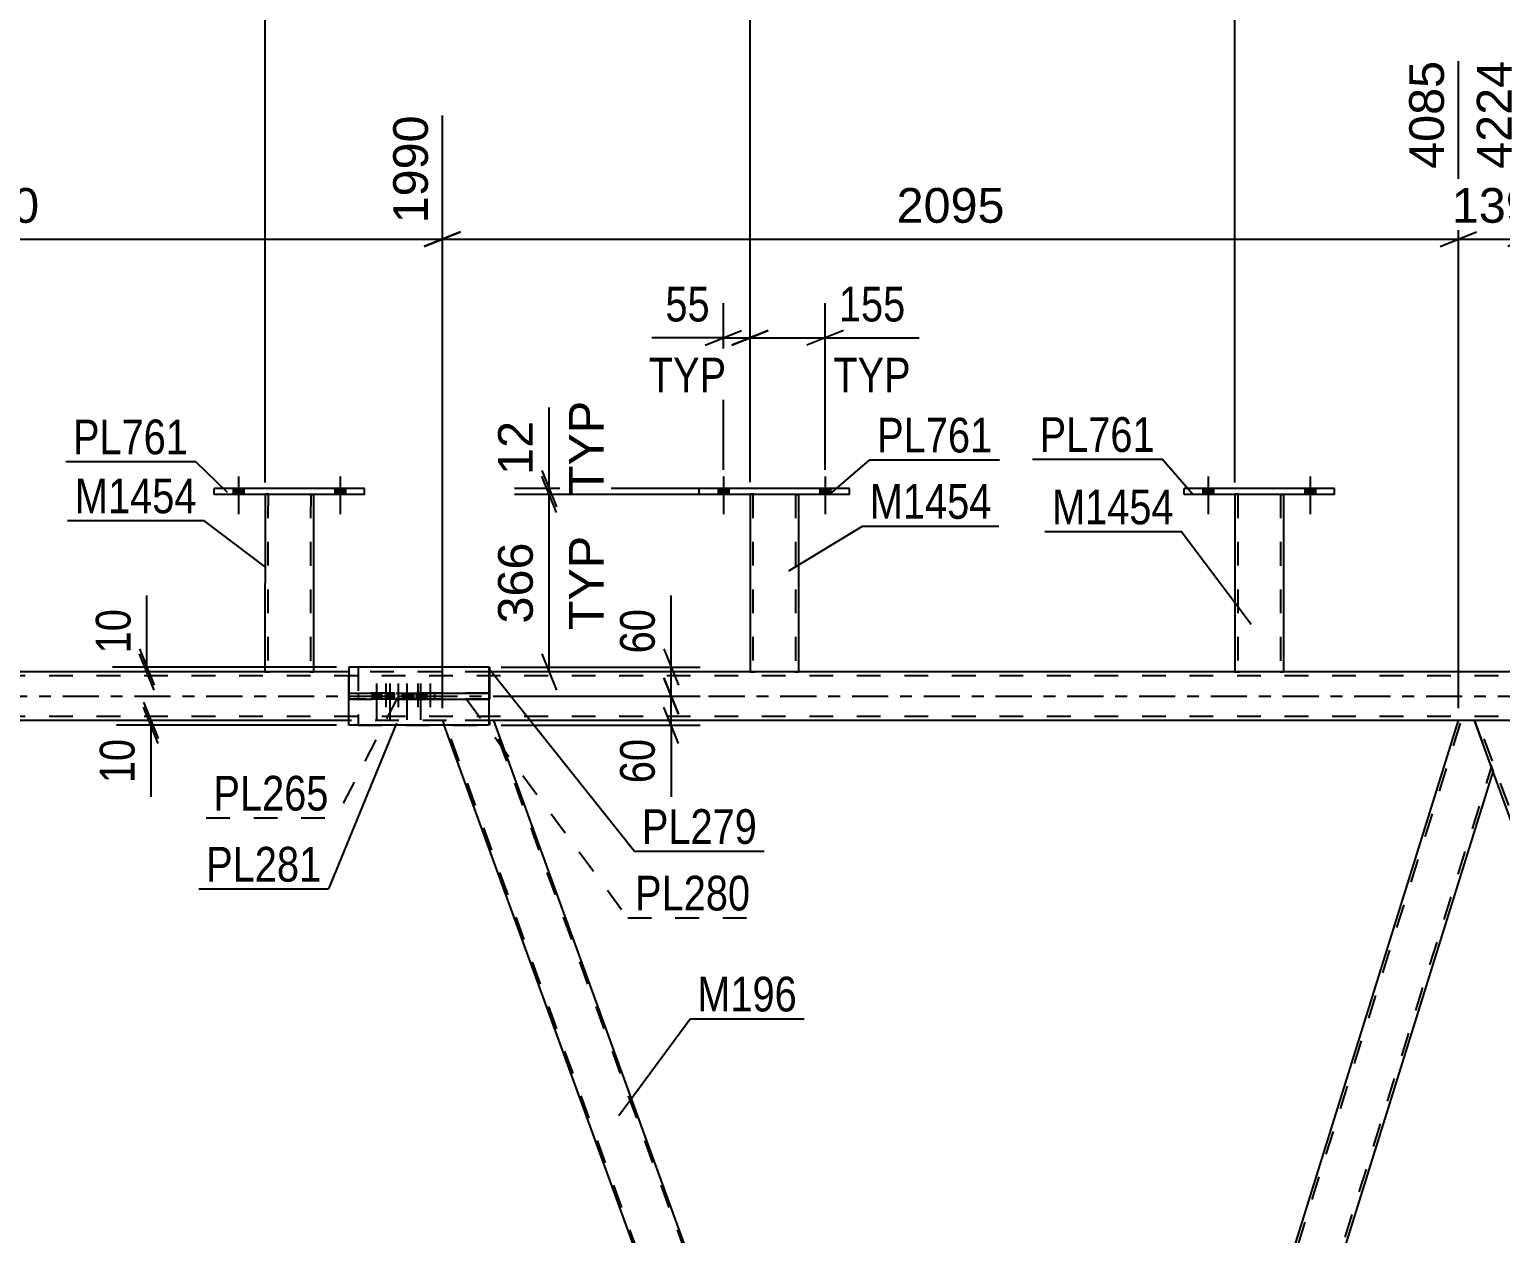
# Model space of a CAD drawing. Header units: millimetres. Extents: x 0 to 841, y 0 to 594.
# Drawn here: x 106.8 to 228.2, y 382.3 to 481.6 of the extents above; entities that cross this region are included whole.
import ezdxf

# ---------------------------------------------------------------- set-up
doc = ezdxf.new("R2010")
doc.units = ezdxf.units.MM
doc.linetypes.add('DXK_LINE_DOT2', pattern=[3.9198, 1.9599, -1.9599])
doc.linetypes.add('DXK_LINE_DOT3', pattern=[5.9187, 2.979, -0.9799, 0.9799, -0.9799])
doc.styles.add('Arial', font='ARIAL.TTF', dxfattribs={"height": 0.2})
doc.styles.add('Arial Narrow', font='ARIALN.TTF', dxfattribs={"height": 0.2})

# ---------------------------------------------------------------- blocks, each defined once
blk = doc.blocks.new('Part-317311778-2565 - 2401')
at = {"color": 7, "linetype": 'DXK_LINE_DOT2'}
for p, q in [((133.97, 429), (133.97, 424.2)), ((144.74, 429), (133.97, 429)), ((144.79, 428.6), (144.79, 424.2)), ((133.97, 424.2), (144.79, 424.2))]:
    blk.add_line(p, q, dxfattribs=at)
at = {"color": 2, "linetype": 'Continuous'}
for q in [(144.74, 429), (144.79, 428.6)]:
    blk.add_line((144.79, 429), q, dxfattribs=at)
blk = doc.blocks.new('Part-317311778-2575 - 2401')
at = {"color": 7, "linetype": 'DXK_LINE_DOT2'}
for p, q in [((206.28, 443.25), (206.28, 443.25)), ((206.28, 443.25), (206.28, 443.24)), ((206.28, 443.24), (206.28, 443.25)), ((206.32, 443.25), (206.28, 443.25)), ((206.28, 443.25), (206.32, 443.25)), ((206.42, 443.25), (206.32, 443.25)), ((206.32, 443.25), (206.42, 443.25)), ((206.54, 443.25), (206.42, 443.25)), ((206.42, 443.25), (206.58, 443.25)), ((206.52, 443.25), (206.52, 443.25)), ((206.52, 443.25), (206.52, 428.6)), ((206.54, 443.25), (206.52, 443.25)), ((206.52, 443.25), (206.54, 443.25)), ((209.98, 443.24), (206.54, 443.25)), ((206.59, 443.25), (206.54, 443.25)), ((206.54, 443.25), (206.59, 443.25)), ((209.98, 443.24), (206.58, 443.25)), ((209.89, 443.24), (206.59, 443.25)), ((206.59, 443.25), (206.67, 443.25)), ((209.97, 443.24), (206.67, 443.25)), ((209.97, 443.24), (209.89, 443.24)), ((210.02, 443.24), (209.97, 443.24)), ((209.97, 443.24), (210.02, 443.24)), ((209.98, 443.24), (210.14, 443.24)), ((210.14, 443.24), (209.98, 443.24)), ((210.04, 443.24), (210.02, 443.24)), ((210.02, 443.24), (210.04, 443.24)), ((210.04, 443.24), (210.04, 443.24)), ((210.04, 443.24), (210.04, 428.6)), ((210.14, 443.24), (210.24, 443.24)), ((210.24, 443.24), (210.14, 443.24)), ((210.24, 443.24), (210.28, 443.24)), ((210.28, 443.24), (210.24, 443.24)), ((210.28, 443.24), (210.28, 443.24)), ((210.28, 443.24), (210.28, 443.24)), ((210.28, 443.24), (210.28, 443.24)), ((206.28, 428.6), (206.31, 428.6)), ((206.31, 428.6), (206.42, 428.6)), ((206.42, 428.6), (206.57, 428.6)), ((206.53, 428.6), (206.52, 428.6)), ((206.52, 428.6), (206.53, 428.6)), ((206.59, 428.6), (206.53, 428.6)), ((206.53, 428.6), (206.57, 428.6)), ((210.04, 428.6), (206.57, 428.6)), ((206.57, 428.6), (206.59, 428.6)), ((209.89, 428.6), (206.59, 428.6)), ((206.59, 428.6), (206.66, 428.6)), ((210.02, 428.6), (206.66, 428.6)), ((209.97, 428.6), (209.89, 428.6)), ((210.02, 428.6), (209.97, 428.6)), ((210.04, 428.6), (210.02, 428.6)), ((210.02, 428.6), (210.04, 428.6)), ((210.04, 428.6), (210.14, 428.6)), ((210.14, 428.6), (210.24, 428.6)), ((210.24, 428.6), (210.28, 428.6))]:
    blk.add_line(p, q, dxfattribs=at)
at = {"color": 2, "linetype": 'Continuous'}
for p, q in [((206.28, 443.24), (206.28, 428.6)), ((210.28, 443.24), (210.28, 428.6)), ((206.31, 428.6), (206.28, 428.6)), ((206.42, 428.6), (206.31, 428.6)), ((206.57, 428.6), (206.42, 428.6)), ((209.98, 428.6), (206.57, 428.6)), ((210.14, 428.6), (209.98, 428.6)), ((210.24, 428.6), (210.14, 428.6)), ((210.28, 428.6), (210.24, 428.6))]:
    blk.add_line(p, q, dxfattribs=at)
blk = doc.blocks.new('Bolt-317311778-2443 - 2401')
at = {"linetype": 'Continuous'}
for points in [[(123.64, 443.24), (124.52, 443.24), (124.52, 443.72), (123.64, 443.72)], [(132.04, 443.24), (132.92, 443.24), (132.92, 443.72), (132.04, 443.72)]]:
    blk.add_hatch(color=1, dxfattribs=at).paths.add_polyline_path(points)
at = {"color": 1, "linetype": 'Continuous'}
for p, q in [((124.08, 444.72), (124.08, 441.6)), ((132.48, 444.72), (132.48, 441.6)), ((123.64, 443.72), (123.64, 443.24)), ((124.52, 443.72), (124.52, 443.24)), ((132.04, 443.72), (132.04, 443.24)), ((132.92, 443.72), (132.92, 443.24))]:
    blk.add_line(p, q, dxfattribs=at)
blk = doc.blocks.new('Bolt-317311778-2444 - 2401')
at = {"linetype": 'Continuous'}
for points in [[(123.64, 443.24), (124.52, 443.24), (124.52, 443.72), (123.64, 443.72)], [(132.04, 443.24), (132.92, 443.24), (132.92, 443.72), (132.04, 443.72)]]:
    blk.add_hatch(color=1, dxfattribs=at).paths.add_polyline_path(points)
at = {"color": 1, "linetype": 'Continuous'}
for p, q in [((124.08, 444.72), (124.08, 441.6)), ((132.48, 444.72), (132.48, 441.6)), ((123.64, 443.72), (123.64, 443.24)), ((124.52, 443.72), (124.52, 443.24)), ((132.04, 443.72), (132.04, 443.24)), ((132.92, 443.72), (132.92, 443.24))]:
    blk.add_line(p, q, dxfattribs=at)
blk = doc.blocks.new('Bolt-317311778-2445 - 2401')
at = {"linetype": 'Continuous'}
for points in [[(163.64, 443.24), (164.52, 443.24), (164.52, 443.72), (163.64, 443.72)], [(172.04, 443.24), (172.92, 443.24), (172.92, 443.72), (172.04, 443.72)]]:
    blk.add_hatch(color=1, dxfattribs=at).paths.add_polyline_path(points)
at = {"color": 1, "linetype": 'Continuous'}
for p, q in [((164.08, 444.72), (164.08, 441.6)), ((172.48, 444.72), (172.48, 441.6)), ((163.64, 443.72), (163.64, 443.24)), ((164.52, 443.72), (164.52, 443.24)), ((172.04, 443.72), (172.04, 443.24)), ((172.92, 443.72), (172.92, 443.24))]:
    blk.add_line(p, q, dxfattribs=at)
blk = doc.blocks.new('Bolt-317311778-2446 - 2401')
at = {"linetype": 'Continuous'}
for points in [[(163.64, 443.24), (164.52, 443.24), (164.52, 443.72), (163.64, 443.72)], [(172.04, 443.24), (172.92, 443.24), (172.92, 443.72), (172.04, 443.72)]]:
    blk.add_hatch(color=1, dxfattribs=at).paths.add_polyline_path(points)
at = {"color": 1, "linetype": 'Continuous'}
for p, q in [((164.08, 444.72), (164.08, 441.6)), ((172.48, 444.72), (172.48, 441.6)), ((163.64, 443.72), (163.64, 443.24)), ((164.52, 443.72), (164.52, 443.24)), ((172.04, 443.72), (172.04, 443.24)), ((172.92, 443.72), (172.92, 443.24))]:
    blk.add_line(p, q, dxfattribs=at)
blk = doc.blocks.new('Bolt-317311778-2447 - 2401')
at = {"color": 1, "linetype": 'DXK_LINE_DOT2'}
for p, q in [((136.24, 427.64), (136.24, 424.64)), ((137.26, 427.64), (137.26, 424.64)), ((138.89, 427.64), (138.89, 424.64)), ((139.9, 427.64), (139.9, 424.64)), ((135.88, 426.84), (135.88, 426.36)), ((136.6, 426.84), (136.6, 426.36)), ((136.9, 426.84), (136.9, 426.36)), ((137.62, 426.84), (137.62, 426.36)), ((138.53, 426.84), (138.53, 426.36)), ((139.25, 426.84), (139.25, 426.36)), ((139.54, 426.84), (139.54, 426.36)), ((140.26, 426.84), (140.26, 426.36))]:
    blk.add_line(p, q, dxfattribs=at)
blk = doc.blocks.new('Bolt-317311778-2448 - 2401')
at = {"linetype": 'Continuous'}
for points in [[(135.82, 426.84), (135.1, 426.84), (135.1, 426.36), (135.82, 426.36)], [(136.94, 426.84), (136.22, 426.84), (136.22, 426.36), (136.94, 426.36)], [(138.32, 426.84), (137.6, 426.84), (137.6, 426.36), (138.32, 426.36)], [(139.45, 426.84), (138.73, 426.84), (138.73, 426.36), (139.45, 426.36)]]:
    blk.add_hatch(color=1, dxfattribs=at).paths.add_polyline_path(points)
at = {"color": 1, "linetype": 'Continuous'}
for p, q in [((135.46, 427.64), (135.46, 424.64)), ((136.58, 427.64), (136.58, 424.64)), ((137.96, 427.64), (137.96, 424.64)), ((139.09, 427.64), (139.09, 424.64)), ((135.1, 426.84), (135.1, 426.36)), ((135.82, 426.84), (135.82, 426.36)), ((136.22, 426.84), (136.22, 426.36)), ((136.94, 426.84), (136.94, 426.36)), ((137.6, 426.84), (137.6, 426.36)), ((138.32, 426.84), (138.32, 426.36)), ((138.73, 426.84), (138.73, 426.36)), ((139.45, 426.84), (139.45, 426.36))]:
    blk.add_line(p, q, dxfattribs=at)
blk = doc.blocks.new('Bolt-317311778-2449 - 2401')
at = {"linetype": 'Continuous'}
for points in [[(203.64, 443.24), (204.52, 443.24), (204.52, 443.72), (203.64, 443.72)], [(212.04, 443.24), (212.92, 443.24), (212.92, 443.72), (212.04, 443.72)]]:
    blk.add_hatch(color=1, dxfattribs=at).paths.add_polyline_path(points)
at = {"color": 1, "linetype": 'Continuous'}
for p, q in [((204.08, 444.72), (204.08, 441.6)), ((212.48, 444.72), (212.48, 441.6)), ((203.64, 443.72), (203.64, 443.24)), ((204.52, 443.72), (204.52, 443.24)), ((212.04, 443.72), (212.04, 443.24)), ((212.92, 443.72), (212.92, 443.24))]:
    blk.add_line(p, q, dxfattribs=at)
blk = doc.blocks.new('Bolt-317311778-2450 - 2401')
at = {"linetype": 'Continuous'}
for points in [[(203.64, 443.24), (204.52, 443.24), (204.52, 443.72), (203.64, 443.72)], [(212.04, 443.24), (212.92, 443.24), (212.92, 443.72), (212.04, 443.72)]]:
    blk.add_hatch(color=1, dxfattribs=at).paths.add_polyline_path(points)
at = {"color": 1, "linetype": 'Continuous'}
for p, q in [((204.08, 444.72), (204.08, 441.6)), ((212.48, 444.72), (212.48, 441.6)), ((203.64, 443.72), (203.64, 443.24)), ((204.52, 443.72), (204.52, 443.24)), ((212.04, 443.72), (212.04, 443.24)), ((212.92, 443.72), (212.92, 443.24))]:
    blk.add_line(p, q, dxfattribs=at)
blk = doc.blocks.new('Part-317311778-2520 - 2401')
at = {"color": 2, "linetype": 'Continuous'}
for p, q in [((126.27, 428.6), (90.27, 428.6)), ((133.18, 428.6), (130.27, 428.6)), ((166.28, 428.6), (144.74, 428.6)), ((206.28, 428.6), (170.28, 428.6)), ((246.27, 428.6), (210.28, 428.6)), ((133.18, 424.6), (74.08, 424.6)), ((224.72, 424.6), (145.16, 424.6))]:
    blk.add_line(p, q, dxfattribs=at)
at = {"color": 7, "linetype": 'DXK_LINE_DOT2'}
for p, q in [((130.27, 428.6), (126.27, 428.6)), ((144.74, 428.6), (133.18, 428.6)), ((170.28, 428.6), (166.28, 428.6)), ((210.28, 428.6), (206.28, 428.6)), ((710.15, 428.28), (74.08, 428.28)), ((710.15, 424.92), (74.08, 424.92)), ((145.16, 424.6), (133.18, 424.6)), ((230.3, 424.6), (224.72, 424.6))]:
    blk.add_line(p, q, dxfattribs=at)
at = {"color": 7, "linetype": 'DXK_LINE_DOT3'}
blk.add_line((74.08, 426.6), (719.95, 426.6), dxfattribs=at)
blk = doc.blocks.new('Part-317311778-2545 - 2401')
at = {"color": 2, "linetype": 'Continuous'}
for p, q in [((122.08, 443.24), (122.08, 443.72)), ((134.48, 443.72), (122.08, 443.72)), ((134.48, 443.24), (122.08, 443.24)), ((134.48, 443.24), (134.48, 443.72))]:
    blk.add_line(p, q, dxfattribs=at)
blk = doc.blocks.new('Part-317311778-2550 - 2401')
at = {"color": 2, "linetype": 'Continuous'}
for p, q in [((126.28, 443.24), (126.27, 428.6)), ((130.28, 443.24), (130.27, 428.6)), ((126.31, 428.6), (126.27, 428.6)), ((126.42, 428.6), (126.31, 428.6)), ((126.57, 428.6), (126.42, 428.6)), ((129.98, 428.6), (126.57, 428.6)), ((130.13, 428.6), (129.98, 428.6)), ((130.24, 428.6), (130.13, 428.6)), ((130.27, 428.6), (130.24, 428.6))]:
    blk.add_line(p, q, dxfattribs=at)
at = {"color": 7, "linetype": 'DXK_LINE_DOT2'}
for p, q in [((126.28, 443.25), (126.28, 443.25)), ((126.28, 443.25), (126.28, 443.24)), ((126.28, 443.24), (126.28, 443.25)), ((126.32, 443.25), (126.28, 443.25)), ((126.28, 443.25), (126.32, 443.25)), ((126.42, 443.25), (126.32, 443.25)), ((126.32, 443.25), (126.42, 443.25)), ((126.54, 443.25), (126.42, 443.25)), ((126.42, 443.25), (126.58, 443.25)), ((126.52, 443.25), (126.51, 428.6)), ((126.52, 443.25), (126.52, 443.25)), ((126.54, 443.25), (126.52, 443.25)), ((126.52, 443.25), (126.54, 443.25)), ((129.98, 443.24), (126.54, 443.25)), ((126.59, 443.25), (126.54, 443.25)), ((126.54, 443.25), (126.59, 443.25)), ((129.98, 443.24), (126.58, 443.25)), ((129.89, 443.24), (126.59, 443.25)), ((126.59, 443.25), (126.67, 443.25)), ((129.97, 443.24), (126.67, 443.25)), ((129.97, 443.24), (129.89, 443.24)), ((130.02, 443.24), (129.97, 443.24)), ((129.97, 443.24), (130.02, 443.24)), ((129.98, 443.24), (130.14, 443.24)), ((130.14, 443.24), (129.98, 443.24)), ((130.04, 443.24), (130.02, 443.24)), ((130.02, 443.24), (130.04, 443.24)), ((130.04, 443.24), (130.03, 428.6)), ((130.04, 443.24), (130.04, 443.24)), ((130.14, 443.24), (130.24, 443.24)), ((130.24, 443.24), (130.14, 443.24)), ((130.24, 443.24), (130.28, 443.24)), ((130.28, 443.24), (130.24, 443.24)), ((130.28, 443.24), (130.28, 443.24)), ((130.28, 443.24), (130.28, 443.24)), ((130.28, 443.24), (130.28, 443.24)), ((126.27, 428.6), (126.31, 428.6)), ((126.31, 428.6), (126.42, 428.6)), ((126.42, 428.6), (126.57, 428.6)), ((126.53, 428.6), (126.51, 428.6)), ((126.51, 428.6), (126.53, 428.6)), ((126.58, 428.6), (126.53, 428.6)), ((126.53, 428.6), (126.57, 428.6)), ((130.03, 428.6), (126.57, 428.6)), ((126.57, 428.6), (126.58, 428.6)), ((129.89, 428.6), (126.58, 428.6)), ((126.58, 428.6), (126.66, 428.6)), ((129.96, 428.6), (126.66, 428.6)), ((129.96, 428.6), (129.89, 428.6)), ((130.02, 428.6), (129.96, 428.6)), ((129.96, 428.6), (130.02, 428.6)), ((130.03, 428.6), (130.02, 428.6)), ((130.02, 428.6), (130.03, 428.6)), ((130.03, 428.6), (130.13, 428.6)), ((130.13, 428.6), (130.24, 428.6)), ((130.24, 428.6), (130.27, 428.6))]:
    blk.add_line(p, q, dxfattribs=at)
blk = doc.blocks.new('Part-317311778-2555 - 2401')
at = {"color": 2, "linetype": 'Continuous'}
for p, q in [((162.08, 443.24), (162.08, 443.72)), ((174.48, 443.72), (162.08, 443.72)), ((174.48, 443.24), (162.08, 443.24)), ((174.48, 443.24), (174.48, 443.72))]:
    blk.add_line(p, q, dxfattribs=at)
blk = doc.blocks.new('Part-317311778-2560 - 2401')
at = {"color": 7, "linetype": 'DXK_LINE_DOT2'}
for p, q in [((166.28, 443.25), (166.28, 443.25)), ((166.28, 443.25), (166.28, 443.24)), ((166.28, 443.24), (166.28, 443.25)), ((166.32, 443.25), (166.28, 443.25)), ((166.28, 443.25), (166.32, 443.25)), ((166.42, 443.25), (166.32, 443.25)), ((166.32, 443.25), (166.42, 443.25)), ((166.54, 443.25), (166.42, 443.25)), ((166.42, 443.25), (166.58, 443.25)), ((166.52, 443.25), (166.52, 443.25)), ((166.52, 443.25), (166.52, 428.6)), ((166.54, 443.25), (166.52, 443.25)), ((166.52, 443.25), (166.54, 443.25)), ((169.99, 443.24), (166.54, 443.25)), ((166.59, 443.25), (166.54, 443.25)), ((166.54, 443.25), (166.59, 443.25)), ((169.99, 443.24), (166.58, 443.25)), ((169.89, 443.24), (166.59, 443.25)), ((166.59, 443.25), (166.67, 443.25)), ((169.97, 443.24), (166.67, 443.25)), ((169.97, 443.24), (169.89, 443.24)), ((170.02, 443.24), (169.97, 443.24)), ((169.97, 443.24), (170.02, 443.24)), ((169.99, 443.24), (170.14, 443.24)), ((170.14, 443.24), (169.99, 443.24)), ((170.04, 443.24), (170.02, 443.24)), ((170.02, 443.24), (170.04, 443.24)), ((170.04, 443.24), (170.04, 443.24)), ((170.04, 443.24), (170.04, 428.6)), ((170.14, 443.24), (170.25, 443.24)), ((170.25, 443.24), (170.14, 443.24)), ((170.25, 443.24), (170.28, 443.24)), ((170.28, 443.24), (170.25, 443.24)), ((170.28, 443.24), (170.28, 443.24)), ((170.28, 443.24), (170.28, 443.24)), ((170.28, 443.24), (170.28, 443.24)), ((166.28, 428.6), (166.31, 428.6)), ((166.31, 428.6), (166.42, 428.6)), ((166.42, 428.6), (166.57, 428.6)), ((166.54, 428.6), (166.52, 428.6)), ((166.52, 428.6), (166.54, 428.6)), ((166.59, 428.6), (166.54, 428.6)), ((166.54, 428.6), (166.57, 428.6)), ((169.98, 428.6), (166.57, 428.6)), ((166.57, 428.6), (166.59, 428.6)), ((169.89, 428.6), (166.59, 428.6)), ((166.59, 428.6), (166.67, 428.6)), ((170.02, 428.6), (166.67, 428.6)), ((169.97, 428.6), (169.89, 428.6)), ((170.02, 428.6), (169.97, 428.6)), ((169.98, 428.6), (170.14, 428.6)), ((170.04, 428.6), (170.02, 428.6)), ((170.02, 428.6), (170.04, 428.6)), ((170.14, 428.6), (170.24, 428.6)), ((170.24, 428.6), (170.28, 428.6))]:
    blk.add_line(p, q, dxfattribs=at)
at = {"color": 2, "linetype": 'Continuous'}
for p, q in [((166.28, 443.24), (166.28, 428.6)), ((170.28, 443.24), (170.28, 428.6)), ((166.31, 428.6), (166.28, 428.6)), ((166.42, 428.6), (166.31, 428.6)), ((166.57, 428.6), (166.42, 428.6)), ((169.98, 428.6), (166.57, 428.6)), ((170.14, 428.6), (169.98, 428.6)), ((170.24, 428.6), (170.14, 428.6)), ((170.28, 428.6), (170.24, 428.6))]:
    blk.add_line(p, q, dxfattribs=at)
blk = doc.blocks.new('Part-317311778-2570 - 2401')
at = {"color": 2, "linetype": 'Continuous'}
for p, q in [((202.08, 443.24), (202.08, 443.72)), ((214.48, 443.72), (202.08, 443.72)), ((214.48, 443.24), (202.08, 443.24)), ((214.48, 443.24), (214.48, 443.72))]:
    blk.add_line(p, q, dxfattribs=at)
blk = doc.blocks.new('Part-317311778-2610 - 2401')
at = {"color": 2, "linetype": 'Continuous'}
for p, q in [((133.18, 429), (133.18, 426.84)), ((144.74, 429), (133.18, 429)), ((144.74, 429), (144.74, 424.2)), ((133.18, 424.2), (133.18, 426.36)), ((144.74, 424.2), (133.18, 424.2))]:
    blk.add_line(p, q, dxfattribs=at)
at = {"color": 7, "linetype": 'DXK_LINE_DOT2'}
for q in [(133.18, 429), (133.18, 426.84)]:
    blk.add_line((133.18, 426.36), q, dxfattribs=at)
blk = doc.blocks.new('Part-317311778-2914 - 2401')
at = {"color": 7, "linetype": 'DXK_LINE_DOT2'}
for p, q in [((144.74, 424.6), (140.91, 424.6)), ((140.91, 424.6), (141.05, 424.2)), ((185.2, 303.38), (141.08, 424.6)), ((141.08, 424.6), (141.09, 424.6)), ((141.09, 424.6), (141.13, 424.6)), ((189.11, 303.38), (144.99, 424.6)), ((189.28, 303.38), (188.04, 306.81)), ((189.28, 303.38), (185.03, 303.38))]:
    blk.add_line(p, q, dxfattribs=at)
at = {"color": 2, "linetype": 'Continuous'}
for p, q in [((185.03, 303.38), (141.05, 424.2)), ((145.16, 424.6), (144.74, 424.6)), ((188.04, 306.81), (145.16, 424.6))]:
    blk.add_line(p, q, dxfattribs=at)
blk = doc.blocks.new('Part-317311778-2924 - 2401')
at = {"color": 7, "linetype": 'DXK_LINE_DOT2'}
for p, q in [((144.79, 426.84), (133.97, 426.84)), ((133.97, 426.84), (133.97, 426.36)), ((144.79, 426.36), (133.97, 426.36)), ((139.59, 426.84), (139.59, 426.36)), ((144.79, 426.84), (144.79, 426.36))]:
    blk.add_line(p, q, dxfattribs=at)
blk = doc.blocks.new('Part-317311778-2859 - 2401')
at = {"color": 2, "linetype": 'Continuous'}
for p, q in [((188.02, 306.85), (224.72, 424.6)), ((226.04, 424.6), (224.72, 424.6)), ((227.59, 420.35), (226.04, 424.6)), ((191.13, 303.38), (227.59, 420.35)), ((189.28, 303.38), (188.04, 306.81))]:
    blk.add_line(p, q, dxfattribs=at)
at = {"color": 7, "linetype": 'DXK_LINE_DOT2'}
for p, q in [((188.16, 306.48), (224.97, 424.6)), ((190.88, 303.38), (227.45, 420.73)), ((188.02, 306.85), (188.04, 306.81)), ((191.13, 303.38), (189.28, 303.38))]:
    blk.add_line(p, q, dxfattribs=at)
blk = doc.blocks.new('Part-317311778-2899 - 2401')
at = {"color": 2, "linetype": 'Continuous'}
for p, q in [((230.3, 424.6), (226.04, 424.6)), ((230.3, 424.6), (272.66, 308.2)), ((268.41, 308.2), (227.59, 420.35))]:
    blk.add_line(p, q, dxfattribs=at)
at = {"color": 7, "linetype": 'DXK_LINE_DOT2'}
for p, q in [((226.04, 424.6), (227.59, 420.35)), ((270.42, 303.38), (226.3, 424.6)), ((226.3, 424.6), (226.32, 424.6)), ((274.16, 303.38), (230.04, 424.6)), ((270.16, 303.38), (268.41, 308.2)), ((274.42, 303.38), (272.66, 308.2)), ((274.42, 303.38), (270.16, 303.38))]:
    blk.add_line(p, q, dxfattribs=at)
blk = doc.blocks.new('Part-317311778-2934 - 2401')
at = {"color": 2, "linetype": 'Continuous'}
for p, q in [((133.18, 426.84), (133.18, 426.84)), ((133.18, 426.84), (133.18, 426.36)), ((138.5, 426.84), (144.74, 426.84)), ((138.5, 426.84), (138.5, 426.36)), ((138.5, 426.36), (144.74, 426.36)), ((144.74, 426.84), (144.74, 426.36))]:
    blk.add_line(p, q, dxfattribs=at)
at = {"color": 7, "linetype": 'DXK_LINE_DOT2'}
for p, q in [((144.74, 426.84), (133.18, 426.84)), ((133.18, 426.84), (138.5, 426.84)), ((133.18, 426.36), (144.74, 426.36)), ((138.5, 426.36), (133.18, 426.36))]:
    blk.add_line(p, q, dxfattribs=at)
blk = doc.blocks.new('StraightDimension-317311778-3416 - 2401')
at = {"color": 7, "linetype": 'Continuous'}
for p, q in [((206.28, 444.23), (206.28, 495.6)), ((246.28, 444.22), (246.28, 495.6)), ((207.78, 486.01), (204.78, 484.81)), ((244.78, 484.81), (247.78, 486.01)), ((206.28, 485.41), (246.28, 485.41))]:
    blk.add_line(p, q, dxfattribs=at)
at = {"color": 0}
blk.add_wipeout([(231.33, 486.16), (231.33, 490.36), (221.23, 490.36), (221.23, 486.16)], dxfattribs=at)
at = {"color": 3, "style": 'Arial'}
blk.add_text('1000', height=2.865, dxfattribs=at).set_placement((221.83, 486.76))
at = {"color": 0, "linetype": 'Continuous'}
blk.add_wipeout([(245.68, 496.2), (241.48, 496.2), (241.48, 486.11), (245.68, 486.11)], dxfattribs=at)
at = {"color": 3, "linetype": 'Continuous', "style": 'Arial'}
blk.add_text('4624', height=2.865, rotation=90.0002, dxfattribs=at).set_placement((245.08, 486.71))
blk = doc.blocks.new('StraightDimension-317311778-3527 - 2401')
at = {"color": 7, "linetype": 'Continuous'}
for p, q in [((140.91, 425.6), (140.91, 474.49)), ((65.46, 429.6), (65.46, 467.82)), ((66.96, 464.9), (63.96, 463.7)), ((139.41, 463.7), (142.41, 464.9)), ((65.46, 464.3), (140.91, 464.3))]:
    blk.add_line(p, q, dxfattribs=at)
at = {"color": 0}
blk.add_wipeout([(108.23, 465.05), (108.23, 469.25), (98.14, 469.25), (98.14, 465.05)], dxfattribs=at)
at = {"color": 3, "style": 'Arial'}
blk.add_text('1990', height=2.865, dxfattribs=at).set_placement((98.74, 465.65))
at = {"color": 0, "linetype": 'Continuous'}
for points in [[(140.31, 475.09), (136.11, 475.09), (136.11, 465), (140.31, 465)], [(64.86, 468.42), (60.66, 468.42), (60.66, 465), (64.86, 465)]]:
    blk.add_wipeout(points, dxfattribs=at)
at = {"color": 3, "linetype": 'Continuous', "style": 'Arial'}
for s, height, p in [('1990', 2.865, (139.71, 465.6)), ('0', 2.87, (64.26, 465.6))]:
    blk.add_text(s, height=height, rotation=90.0002, dxfattribs=at).set_placement(p)
blk = doc.blocks.new('StraightDimension-317311778-3400 - 2401')
at = {"color": 7, "linetype": 'Continuous'}
for p, q in [((126.28, 444.23), (126.28, 495.6)), ((166.28, 444.25), (166.28, 495.6)), ((127.78, 486.01), (124.78, 484.81)), ((164.78, 484.81), (167.78, 486.01)), ((126.28, 485.41), (166.28, 485.41))]:
    blk.add_line(p, q, dxfattribs=at)
at = {"color": 0}
blk.add_wipeout([(151.33, 486.16), (151.33, 490.36), (141.23, 490.36), (141.23, 486.16)], dxfattribs=at)
at = {"color": 3, "style": 'Arial'}
blk.add_text('1000', height=2.865, dxfattribs=at).set_placement((141.83, 486.76))
at = {"color": 0, "linetype": 'Continuous'}
blk.add_wipeout([(165.68, 496.2), (161.48, 496.2), (161.48, 486.11), (165.68, 486.11)], dxfattribs=at)
at = {"color": 3, "linetype": 'Continuous', "style": 'Arial'}
blk.add_text('2624', height=2.865, rotation=90.0002, dxfattribs=at).set_placement((165.08, 486.71))
blk = doc.blocks.new('StraightDimension-317311778-3408 - 2401')
at = {"color": 7, "linetype": 'Continuous'}
for p, q in [((166.28, 444.25), (166.28, 495.6)), ((206.28, 444.23), (206.28, 495.6)), ((167.78, 486.01), (164.78, 484.81)), ((204.78, 484.81), (207.78, 486.01)), ((166.28, 485.41), (206.28, 485.41))]:
    blk.add_line(p, q, dxfattribs=at)
at = {"color": 0}
blk.add_wipeout([(191.33, 486.16), (191.33, 490.36), (181.23, 490.36), (181.23, 486.16)], dxfattribs=at)
at = {"color": 3, "style": 'Arial'}
blk.add_text('1000', height=2.865, dxfattribs=at).set_placement((181.83, 486.76))
at = {"color": 0, "linetype": 'Continuous'}
blk.add_wipeout([(205.68, 496.2), (201.48, 496.2), (201.48, 486.11), (205.68, 486.11)], dxfattribs=at)
at = {"color": 3, "linetype": 'Continuous', "style": 'Arial'}
blk.add_text('3624', height=2.865, rotation=90.0002, dxfattribs=at).set_placement((205.08, 486.71))
blk = doc.blocks.new('StraightDimension-317311778-3533 - 2401')
at = {"color": 7, "linetype": 'Continuous'}
for p, q in [((224.72, 425.6), (224.72, 478.99)), ((140.91, 425.6), (140.91, 474.49)), ((142.41, 464.9), (139.41, 463.7)), ((223.22, 463.7), (226.22, 464.9)), ((140.91, 464.3), (224.72, 464.3))]:
    blk.add_line(p, q, dxfattribs=at)
at = {"color": 0}
blk.add_wipeout([(187.86, 465.05), (187.86, 469.25), (177.77, 469.25), (177.77, 465.05)], dxfattribs=at)
at = {"color": 3, "style": 'Arial'}
blk.add_text('2095', height=2.865, dxfattribs=at).set_placement((178.37, 465.65))
at = {"color": 0, "linetype": 'Continuous'}
blk.add_wipeout([(224.12, 479.59), (219.92, 479.59), (219.92, 469.5), (224.12, 469.5)], dxfattribs=at)
at = {"color": 3, "linetype": 'Continuous', "style": 'Arial'}
blk.add_text('4085', height=2.865, rotation=90.0002, dxfattribs=at).set_placement((223.52, 470.1))
blk = doc.blocks.new('StraightDimension-317311778-3392 - 2401')
at = {"color": 7, "linetype": 'Continuous'}
for p, q in [((126.28, 444.23), (126.28, 495.6)), ((86.28, 444.25), (86.28, 493.38)), ((87.78, 486.01), (84.78, 484.81)), ((124.78, 484.81), (127.78, 486.01)), ((86.28, 485.41), (126.28, 485.41))]:
    blk.add_line(p, q, dxfattribs=at)
at = {"color": 0}
blk.add_wipeout([(111.33, 486.16), (111.33, 490.36), (101.23, 490.36), (101.23, 486.16)], dxfattribs=at)
at = {"color": 3, "style": 'Arial'}
blk.add_text('1000', height=2.865, dxfattribs=at).set_placement((101.83, 486.76))
at = {"color": 0, "linetype": 'Continuous'}
blk.add_wipeout([(125.68, 496.2), (121.48, 496.2), (121.48, 486.11), (125.68, 486.11)], dxfattribs=at)
at = {"color": 3, "linetype": 'Continuous', "style": 'Arial'}
blk.add_text('1624', height=2.865, rotation=90.0002, dxfattribs=at).set_placement((125.08, 486.71))
blk = doc.blocks.new('StraightDimension-317311778-3548 - 2401')
at = {"color": 7, "linetype": 'Continuous'}
for p, q in [((224.72, 425.6), (224.72, 478.99)), ((230.3, 425.6), (230.3, 478.99)), ((223.22, 463.7), (226.22, 464.9)), ((231.8, 464.9), (228.8, 463.7)), ((224.72, 464.3), (230.3, 464.3))]:
    blk.add_line(p, q, dxfattribs=at)
at = {"color": 0}
blk.add_wipeout([(231.45, 465.05), (231.45, 469.25), (223.57, 469.25), (223.57, 465.05)], dxfattribs=at)
at = {"color": 3, "style": 'Arial'}
blk.add_text('139', height=2.865, dxfattribs=at).set_placement((224.17, 465.65))
at = {"color": 0, "linetype": 'Continuous'}
blk.add_wipeout([(229.7, 479.59), (225.5, 479.59), (225.5, 469.5), (229.7, 469.5)], dxfattribs=at)
at = {"color": 3, "linetype": 'Continuous', "style": 'Arial'}
blk.add_text('4224', height=2.865, rotation=90.0002, dxfattribs=at).set_placement((229.1, 470.1))
blk = doc.blocks.new('StraightDimension-317311778-3824 - 2401')
at = {"color": 7, "linetype": 'Continuous'}
for p, q in [((149.71, 443.72), (149.71, 450.42)), ((149.71, 443.72), (149.71, 450.42)), ((149.11, 445.22), (150.31, 442.22)), ((150.31, 441.74), (149.11, 444.74)), ((167.28, 443.72), (146.86, 443.72)), ((167.28, 443.24), (146.86, 443.24)), ((149.71, 443.24), (149.71, 443.72))]:
    blk.add_line(p, q, dxfattribs=at)
at = {"color": 0, "linetype": 'Continuous'}
blk.add_wipeout([(154.81, 451.56), (150.61, 451.56), (150.61, 442.58), (154.81, 442.58)], dxfattribs=at)
at = {"color": 0}
blk.add_wipeout([(148.96, 449.89), (144.76, 449.89), (144.76, 444.25), (148.96, 444.25)], dxfattribs=at)
at = {"color": 3, "linetype": 'Continuous', "style": 'Arial'}
blk.add_text('TYP', height=2.865, rotation=90.0002, dxfattribs=at).set_placement((154.21, 443.18))
at = {"color": 3, "style": 'Arial'}
blk.add_text('12', height=2.865, rotation=90.0002, dxfattribs=at).set_placement((148.36, 444.85))
blk = doc.blocks.new('StraightDimension-317311778-3803 - 2401')
at = {"color": 7, "linetype": 'Continuous'}
for p, q in [((166.28, 444.25), (166.28, 459.01)), ((172.48, 445.26), (172.48, 459.01)), ((164.78, 455.56), (167.78, 456.76)), ((173.98, 456.76), (170.98, 455.56)), ((166.28, 456.16), (172.48, 456.16)), ((172.48, 456.16), (180.22, 456.16)), ((172.48, 456.16), (180.22, 456.16))]:
    blk.add_line(p, q, dxfattribs=at)
at = {"color": 0}
blk.add_wipeout([(179.69, 456.91), (179.69, 461.11), (173.01, 461.11), (173.01, 456.91)], dxfattribs=at)
at = {"color": 0, "linetype": 'Continuous'}
blk.add_wipeout([(180.14, 451.06), (180.14, 455.26), (172.55, 455.26), (172.55, 451.06)], dxfattribs=at)
at = {"color": 3, "style": 'Arial Narrow'}
blk.add_text('155', height=2.863, dxfattribs=at).set_placement((173.61, 457.51))
at = {"color": 3, "linetype": 'Continuous', "style": 'Arial Narrow'}
blk.add_text('TYP', height=2.863, dxfattribs=at).set_placement((173.15, 451.66))
blk = doc.blocks.new('StraightDimension-317311778-3904 - 2401')
at = {"color": 7, "linetype": 'Continuous'}
for p, q in [((159.77, 429), (159.77, 434.91)), ((159.77, 429), (159.77, 434.91)), ((159.17, 430.5), (160.37, 427.5)), ((145.74, 429), (162.17, 429)), ((159.77, 426.6), (159.77, 429)), ((160.37, 425.1), (159.17, 428.1)), ((145.74, 426.6), (162.17, 426.6))]:
    blk.add_line(p, q, dxfattribs=at)
at = {"color": 0}
blk.add_wipeout([(159.02, 434.39), (154.82, 434.39), (154.82, 429.53), (159.02, 429.53)], dxfattribs=at)
at = {"color": 3, "style": 'Arial Narrow'}
blk.add_text('60', height=2.863, rotation=90.0002, dxfattribs=at).set_placement((158.42, 430.13))
blk = doc.blocks.new('StraightDimension-317311778-3858 - 2401')
at = {"color": 7, "linetype": 'Continuous'}
for p, q in [((116.26, 426.1), (117.46, 423.1)), ((117.46, 422.7), (116.26, 425.7)), ((132.18, 424.6), (114.01, 424.6)), ((132.18, 424.2), (114.01, 424.2)), ((116.86, 424.2), (116.86, 424.6)), ((116.86, 424.2), (116.86, 418.3)), ((116.86, 424.2), (116.86, 418.3))]:
    blk.add_line(p, q, dxfattribs=at)
at = {"color": 0}
blk.add_wipeout([(116.11, 423.68), (111.91, 423.68), (111.91, 418.82), (116.11, 418.82)], dxfattribs=at)
at = {"color": 3, "style": 'Arial Narrow'}
blk.add_text('10', height=2.863, rotation=90.0002, dxfattribs=at).set_placement((115.51, 419.42))
blk = doc.blocks.new('StraightDimension-317311778-3796 - 2401')
at = {"color": 7, "linetype": 'Continuous'}
for p, q in [((164.08, 445.26), (164.08, 459.01)), ((166.28, 444.25), (166.28, 459.01)), ((162.58, 455.56), (165.58, 456.76)), ((167.78, 456.76), (164.78, 455.56)), ((164.08, 456.16), (158.18, 456.16)), ((164.08, 456.16), (158.18, 456.16)), ((164.08, 456.16), (166.28, 456.16))]:
    blk.add_line(p, q, dxfattribs=at)
at = {"color": 0}
blk.add_wipeout([(163.56, 456.91), (163.56, 461.11), (158.7, 461.11), (158.7, 456.91)], dxfattribs=at)
at = {"color": 0, "linetype": 'Continuous'}
blk.add_wipeout([(164.92, 451.06), (164.92, 455.26), (157.33, 455.26), (157.33, 451.06)], dxfattribs=at)
at = {"color": 3, "style": 'Arial Narrow'}
blk.add_text('55', height=2.863, dxfattribs=at).set_placement((159.3, 457.51))
at = {"color": 3, "linetype": 'Continuous', "style": 'Arial Narrow'}
blk.add_text('TYP', height=2.863, dxfattribs=at).set_placement((157.93, 451.66))
blk = doc.blocks.new('StraightDimension-317311778-3300 - 2401')
at = {"color": 7, "linetype": 'Continuous'}
for p, q in [((65.46, 423.6), (65.46, 343.93)), ((106.9, 304.38), (106.9, 349.18)), ((66.96, 346.93), (63.96, 345.73)), ((65.46, 346.33), (106.9, 346.33)), ((105.4, 345.73), (108.4, 346.93))]:
    blk.add_line(p, q, dxfattribs=at)
at = {"color": 0}
blk.add_wipeout([(91.23, 347.08), (91.23, 351.28), (81.13, 351.28), (81.13, 347.08)], dxfattribs=at)
at = {"color": 3, "style": 'Arial'}
blk.add_text('1139', height=2.865, dxfattribs=at).set_placement((81.73, 347.68))
blk = doc.blocks.new('StraightDimension-317311778-3811 - 2401')
at = {"color": 7, "linetype": 'Continuous'}
for p, q in [((150.31, 441.74), (149.11, 444.74)), ((167.28, 443.24), (146.86, 443.24)), ((149.71, 428.6), (149.71, 443.24)), ((149.11, 430.1), (150.31, 427.1)), ((165.28, 428.6), (146.86, 428.6))]:
    blk.add_line(p, q, dxfattribs=at)
at = {"color": 0}
blk.add_wipeout([(148.96, 439.86), (144.76, 439.86), (144.76, 431.99), (148.96, 431.99)], dxfattribs=at)
at = {"color": 0, "linetype": 'Continuous'}
blk.add_wipeout([(154.81, 440.41), (150.61, 440.41), (150.61, 431.44), (154.81, 431.44)], dxfattribs=at)
at = {"color": 3, "linetype": 'Continuous', "style": 'Arial'}
blk.add_text('TYP', height=2.865, rotation=90.0002, dxfattribs=at).set_placement((154.21, 432.04))
at = {"color": 3, "style": 'Arial'}
blk.add_text('366', height=2.865, rotation=90.0002, dxfattribs=at).set_placement((148.36, 432.59))
blk = doc.blocks.new('StraightDimension-317311778-3881 - 2401')
at = {"color": 7, "linetype": 'Continuous'}
for p, q in [((116.53, 429), (116.53, 434.91)), ((116.53, 429), (116.53, 434.91)), ((115.93, 430.5), (117.13, 427.5)), ((117.13, 427.1), (115.93, 430.1)), ((132.18, 429), (113.68, 429)), ((132.18, 428.6), (113.68, 428.6)), ((116.53, 428.6), (116.53, 429))]:
    blk.add_line(p, q, dxfattribs=at)
at = {"color": 0}
blk.add_wipeout([(115.78, 434.39), (111.58, 434.39), (111.58, 429.53), (115.78, 429.53)], dxfattribs=at)
at = {"color": 3, "style": 'Arial Narrow'}
blk.add_text('10', height=2.863, rotation=90.0002, dxfattribs=at).set_placement((115.18, 430.13))
blk = doc.blocks.new('StraightDimension-317311778-3913 - 2401')
at = {"color": 7, "linetype": 'Continuous'}
for p, q in [((159.17, 428.1), (160.37, 425.1)), ((145.74, 426.6), (162.17, 426.6)), ((159.77, 424.2), (159.77, 426.6)), ((160.37, 422.7), (159.17, 425.7)), ((145.74, 424.2), (162.17, 424.2)), ((159.77, 424.2), (159.77, 418.3)), ((159.77, 424.2), (159.77, 418.3))]:
    blk.add_line(p, q, dxfattribs=at)
at = {"color": 0}
blk.add_wipeout([(159.02, 423.68), (154.82, 423.68), (154.82, 418.82), (159.02, 418.82)], dxfattribs=at)
at = {"color": 3, "style": 'Arial Narrow'}
blk.add_text('60', height=2.863, rotation=90.0002, dxfattribs=at).set_placement((158.42, 419.42))
blk = doc.blocks.new('Mark-317311778-2571 - 2401')
at = {"color": 0}
blk.add_wipeout([(201.24, 440.78), (201.24, 443.78), (191.19, 443.78), (191.19, 440.78)], dxfattribs=at)
blk.add_wipeout([(201.24, 440.78), (201.24, 443.78), (191.19, 443.78), (191.19, 440.78)], dxfattribs=at)
at = {"color": 30, "linetype": 'Continuous'}
for p in [(190.59, 440.18), (207.61, 432.5)]:
    blk.add_line(p, (201.84, 440.18), dxfattribs=at)
at = {"color": 3, "style": 'Arial Narrow'}
blk.add_text('M1454', height=2.863, dxfattribs=at).set_placement((191.19, 440.78))
blk = doc.blocks.new('Mark-317311778-2561 - 2401')
at = {"color": 0}
blk.add_wipeout([(166.86, 414.41), (166.86, 417.41), (157.36, 417.41), (157.36, 414.41)], dxfattribs=at)
blk.add_wipeout([(166.86, 414.41), (166.86, 417.41), (157.36, 417.41), (157.36, 414.41)], dxfattribs=at)
at = {"color": 30, "linetype": 'Continuous'}
for p, q in [((144.79, 428.82), (156.76, 413.81)), ((156.76, 413.81), (167.46, 413.81))]:
    blk.add_line(p, q, dxfattribs=at)
at = {"color": 3, "style": 'Arial Narrow'}
blk.add_text('PL279', height=2.863, dxfattribs=at).set_placement((157.36, 414.41))
blk = doc.blocks.new('Mark-317311778-2541 - 2401')
at = {"color": 0}
blk.add_wipeout([(119.94, 446.55), (119.94, 449.55), (110.43, 449.55), (110.43, 446.55)], dxfattribs=at)
blk.add_wipeout([(119.94, 446.55), (119.94, 449.55), (110.43, 449.55), (110.43, 446.55)], dxfattribs=at)
at = {"color": 30, "linetype": 'Continuous'}
for p in [(109.83, 445.95), (123.18, 443.39)]:
    blk.add_line(p, (120.54, 445.95), dxfattribs=at)
at = {"color": 3, "style": 'Arial Narrow'}
blk.add_text('PL761', height=2.863, dxfattribs=at).set_placement((110.43, 446.55))
blk = doc.blocks.new('Mark-317311778-2546 - 2401')
at = {"color": 0}
blk.add_wipeout([(120.64, 441.69), (120.64, 444.69), (110.59, 444.69), (110.59, 441.69)], dxfattribs=at)
blk.add_wipeout([(120.64, 441.69), (120.64, 444.69), (110.59, 444.69), (110.59, 441.69)], dxfattribs=at)
at = {"color": 30, "linetype": 'Continuous'}
for p in [(109.99, 441.09), (126.28, 437.27)]:
    blk.add_line(p, (121.24, 441.09), dxfattribs=at)
at = {"color": 3, "style": 'Arial Narrow'}
blk.add_text('M1454', height=2.863, dxfattribs=at).set_placement((110.59, 441.69))
blk = doc.blocks.new('Mark-317311778-2551 - 2401')
at = {"color": 0}
blk.add_wipeout([(186.27, 446.7), (186.27, 449.7), (176.77, 449.7), (176.77, 446.7)], dxfattribs=at)
blk.add_wipeout([(186.27, 446.7), (186.27, 449.7), (176.77, 449.7), (176.77, 446.7)], dxfattribs=at)
at = {"color": 30, "linetype": 'Continuous'}
for p, q in [((172.85, 443.24), (176.17, 446.1)), ((176.17, 446.1), (186.87, 446.1))]:
    blk.add_line(p, q, dxfattribs=at)
at = {"color": 3, "style": 'Arial Narrow'}
blk.add_text('PL761', height=2.863, dxfattribs=at).set_placement((176.77, 446.7))
blk = doc.blocks.new('Mark-317311778-2556 - 2401')
at = {"color": 0}
blk.add_wipeout([(186.21, 441.23), (186.21, 444.23), (176.16, 444.23), (176.16, 441.23)], dxfattribs=at)
blk.add_wipeout([(186.21, 441.23), (186.21, 444.23), (176.16, 444.23), (176.16, 441.23)], dxfattribs=at)
at = {"color": 30, "linetype": 'Continuous'}
for p, q in [((169.48, 436.94), (175.56, 440.63)), ((175.56, 440.63), (186.81, 440.63))]:
    blk.add_line(p, q, dxfattribs=at)
at = {"color": 3, "style": 'Arial Narrow'}
blk.add_text('M1454', height=2.863, dxfattribs=at).set_placement((176.16, 441.23))
blk = doc.blocks.new('Mark-317311778-2566 - 2401')
at = {"color": 0}
blk.add_wipeout([(199.67, 446.75), (199.67, 449.75), (190.17, 449.75), (190.17, 446.75)], dxfattribs=at)
blk.add_wipeout([(199.67, 446.75), (199.67, 449.75), (190.17, 449.75), (190.17, 446.75)], dxfattribs=at)
at = {"color": 30, "linetype": 'Continuous'}
for p in [(189.57, 446.15), (202.8, 443.24)]:
    blk.add_line(p, (200.27, 446.15), dxfattribs=at)
at = {"color": 3, "style": 'Arial Narrow'}
blk.add_text('PL761', height=2.863, dxfattribs=at).set_placement((190.17, 446.75))
blk = doc.blocks.new('Mark-317311778-2606 - 2401')
at = {"color": 0}
blk.add_wipeout([(130.92, 411.3), (130.92, 414.3), (121.42, 414.3), (121.42, 411.3)], dxfattribs=at)
blk.add_wipeout([(130.92, 411.3), (130.92, 414.3), (121.42, 414.3), (121.42, 411.3)], dxfattribs=at)
at = {"color": 30, "linetype": 'Continuous'}
for p in [(137.13, 424.36), (120.82, 410.7)]:
    blk.add_line(p, (131.52, 410.7), dxfattribs=at)
at = {"color": 3, "style": 'Arial Narrow'}
blk.add_text('PL281', height=2.863, dxfattribs=at).set_placement((121.42, 411.3))
blk = doc.blocks.new('Mark-317311778-2930 - 2401')
at = {"color": 0}
blk.add_wipeout([(166.3, 408.92), (166.3, 411.92), (156.8, 411.92), (156.8, 408.92)], dxfattribs=at)
blk.add_wipeout([(166.3, 408.92), (166.3, 411.92), (156.8, 411.92), (156.8, 408.92)], dxfattribs=at)
at = {"color": 30, "linetype": 'DXK_LINE_DOT2'}
for p, q in [((142.89, 426.36), (156.2, 408.32)), ((156.2, 408.32), (166.9, 408.32))]:
    blk.add_line(p, q, dxfattribs=at)
at = {"color": 3, "style": 'Arial Narrow'}
blk.add_text('PL280', height=2.863, dxfattribs=at).set_placement((156.8, 408.92))
blk = doc.blocks.new('Mark-317311778-2910 - 2401')
at = {"color": 0}
blk.add_wipeout([(170.16, 400.59), (170.16, 403.59), (161.93, 403.59), (161.93, 400.59)], dxfattribs=at)
blk.add_wipeout([(170.16, 400.59), (170.16, 403.59), (161.93, 403.59), (161.93, 400.59)], dxfattribs=at)
at = {"color": 30, "linetype": 'Continuous'}
for p, q in [((155.46, 392.01), (161.33, 399.99)), ((161.33, 399.99), (170.76, 399.99))]:
    blk.add_line(p, q, dxfattribs=at)
at = {"color": 3, "style": 'Arial Narrow'}
blk.add_text('M196', height=2.863, dxfattribs=at).set_placement((161.93, 400.59))
blk = doc.blocks.new('Mark-317311778-2920 - 2401')
at = {"color": 0}
blk.add_wipeout([(131.52, 417.16), (131.52, 420.16), (122.02, 420.16), (122.02, 417.16)], dxfattribs=at)
blk.add_wipeout([(131.52, 417.16), (131.52, 420.16), (122.02, 420.16), (122.02, 417.16)], dxfattribs=at)
at = {"color": 30, "linetype": 'DXK_LINE_DOT2'}
for p in [(137.2, 426.48), (121.42, 416.56)]:
    blk.add_line(p, (132.12, 416.56), dxfattribs=at)
at = {"color": 3, "style": 'Arial Narrow'}
blk.add_text('PL265', height=2.863, dxfattribs=at).set_placement((122.02, 417.16))

msp = doc.modelspace()

# ---------------------------------------------------------------- block references
for name in ['Bolt-317311778-2443 - 2401', 'Bolt-317311778-2444 - 2401', 'Bolt-317311778-2445 - 2401', 'Bolt-317311778-2446 - 2401', 'Bolt-317311778-2449 - 2401', 'Bolt-317311778-2450 - 2401', 'Part-317311778-2545 - 2401', 'Part-317311778-2550 - 2401', 'Part-317311778-2555 - 2401', 'Part-317311778-2560 - 2401', 'Part-317311778-2570 - 2401', 'Part-317311778-2575 - 2401', 'Part-317311778-2520 - 2401', 'Part-317311778-2610 - 2401', 'Part-317311778-2565 - 2401', 'Bolt-317311778-2448 - 2401', 'Bolt-317311778-2447 - 2401', 'Part-317311778-2934 - 2401', 'Part-317311778-2924 - 2401', 'StraightDimension-317311778-3300 - 2401', 'Part-317311778-2914 - 2401', 'Part-317311778-2859 - 2401', 'Part-317311778-2899 - 2401']:
    msp.add_blockref(name, (0, 0))

# ---------------------------------------------------------------- next in the draw order: block references
for name in ['StraightDimension-317311778-3416 - 2401', 'StraightDimension-317311778-3527 - 2401', 'Mark-317311778-2910 - 2401']:
    msp.add_blockref(name, (0, 0))

# ---------------------------------------------------------------- next in the draw order: block references
for name in ['StraightDimension-317311778-3400 - 2401', 'StraightDimension-317311778-3881 - 2401', 'StraightDimension-317311778-3858 - 2401']:
    msp.add_blockref(name, (0, 0))

# ---------------------------------------------------------------- next in the draw order: block references
for name in ['StraightDimension-317311778-3392 - 2401', 'StraightDimension-317311778-3408 - 2401', 'Mark-317311778-2606 - 2401']:
    msp.add_blockref(name, (0, 0))

# ---------------------------------------------------------------- next in the draw order: block references
for name in ['StraightDimension-317311778-3533 - 2401', 'Mark-317311778-2541 - 2401', 'Mark-317311778-2920 - 2401']:
    msp.add_blockref(name, (0, 0))

# ---------------------------------------------------------------- next in the draw order: block references
for name in ['StraightDimension-317311778-3548 - 2401', 'StraightDimension-317311778-3824 - 2401', 'Mark-317311778-2546 - 2401', 'Mark-317311778-2571 - 2401', 'StraightDimension-317311778-3904 - 2401']:
    msp.add_blockref(name, (0, 0))

# ---------------------------------------------------------------- next in the draw order: block references
for name in ['StraightDimension-317311778-3803 - 2401', 'Mark-317311778-2566 - 2401']:
    msp.add_blockref(name, (0, 0))

# ---------------------------------------------------------------- next in the draw order: block references
for name in ['StraightDimension-317311778-3796 - 2401', 'Mark-317311778-2551 - 2401']:
    msp.add_blockref(name, (0, 0))

# ---------------------------------------------------------------- next in the draw order: block references
for name in ['StraightDimension-317311778-3811 - 2401', 'Mark-317311778-2556 - 2401']:
    msp.add_blockref(name, (0, 0))

# ---------------------------------------------------------------- next in the draw order: block references
msp.add_blockref('StraightDimension-317311778-3913 - 2401', (0, 0))

# ---------------------------------------------------------------- next in the draw order: block references
msp.add_blockref('Mark-317311778-2561 - 2401', (0, 0))

# ---------------------------------------------------------------- next in the draw order: block references
msp.add_blockref('Mark-317311778-2930 - 2401', (0, 0))

doc.saveas('drawing.dxf')
